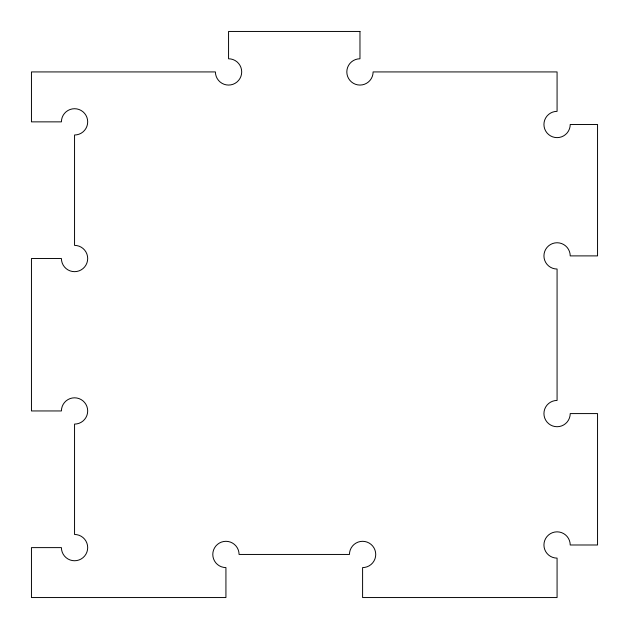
<?xml version="1.0" encoding="UTF-8"?>
<svg xmlns="http://www.w3.org/2000/svg" width="629" height="629" viewBox="0 0 629 629"><rect width="100%" height="100%" fill="white"/><g stroke="black" fill="none" stroke-linecap="round" stroke-linejoin="round"><path stroke-width="0.94" d="M359.969 31.45L228.563 31.45L228.563 58.78A13.138 13.138 0 0 1 241.701 71.926A13.138 13.138 0 0 1 228.563 85.064A13.138 13.138 0 0 1 215.417 71.926L31.45 71.926L31.45 121.861L61.414 121.861A13.138 13.138 0 0 1 74.552 108.715A13.138 13.138 0 0 1 87.69 121.861A13.138 13.138 0 0 1 74.552 134.999L74.552 245.381A13.138 13.138 0 0 1 87.69 258.519A13.138 13.138 0 0 1 74.552 271.665A13.138 13.138 0 0 1 61.414 258.519L31.45 258.519L31.45 410.949L61.414 410.949A13.138 13.138 0 0 1 74.552 397.811A13.138 13.138 0 0 1 87.69 410.949A13.138 13.138 0 0 1 74.552 424.095L74.552 534.477A13.138 13.138 0 0 1 87.69 547.615A13.138 13.138 0 0 1 74.552 560.754A13.138 13.138 0 0 1 61.414 547.615L31.45 547.615L31.45 597.55L225.929 597.55L225.929 567.586A13.138 13.138 0 0 1 212.791 554.448A13.138 13.138 0 0 1 225.929 541.31A13.138 13.138 0 0 1 239.075 554.448L349.457 554.448A13.138 13.138 0 0 1 362.595 541.31A13.138 13.138 0 0 1 375.733 554.448A13.138 13.138 0 0 1 362.595 567.586L362.595 597.55L557.074 597.55L557.074 558.127A13.138 13.138 0 0 1 543.936 544.989A13.138 13.138 0 0 1 557.074 531.843A13.138 13.138 0 0 1 570.22 544.989L597.55 544.989L597.55 413.583L570.22 413.583A13.138 13.138 0 0 1 557.074 426.721A13.138 13.138 0 0 1 543.936 413.583A13.138 13.138 0 0 1 557.074 400.437L557.074 269.031A13.138 13.138 0 0 1 543.936 255.893A13.138 13.138 0 0 1 557.074 242.755A13.138 13.138 0 0 1 570.22 255.893L597.55 255.893L597.55 124.487L570.22 124.487A13.138 13.138 0 0 1 557.074 137.625A13.138 13.138 0 0 1 543.936 124.487A13.138 13.138 0 0 1 557.074 111.349L557.074 71.926L373.107 71.926A13.138 13.138 0 0 1 359.969 85.064A13.138 13.138 0 0 1 346.823 71.926A13.138 13.138 0 0 1 359.969 58.78L359.969 31.45"/></g></svg>
